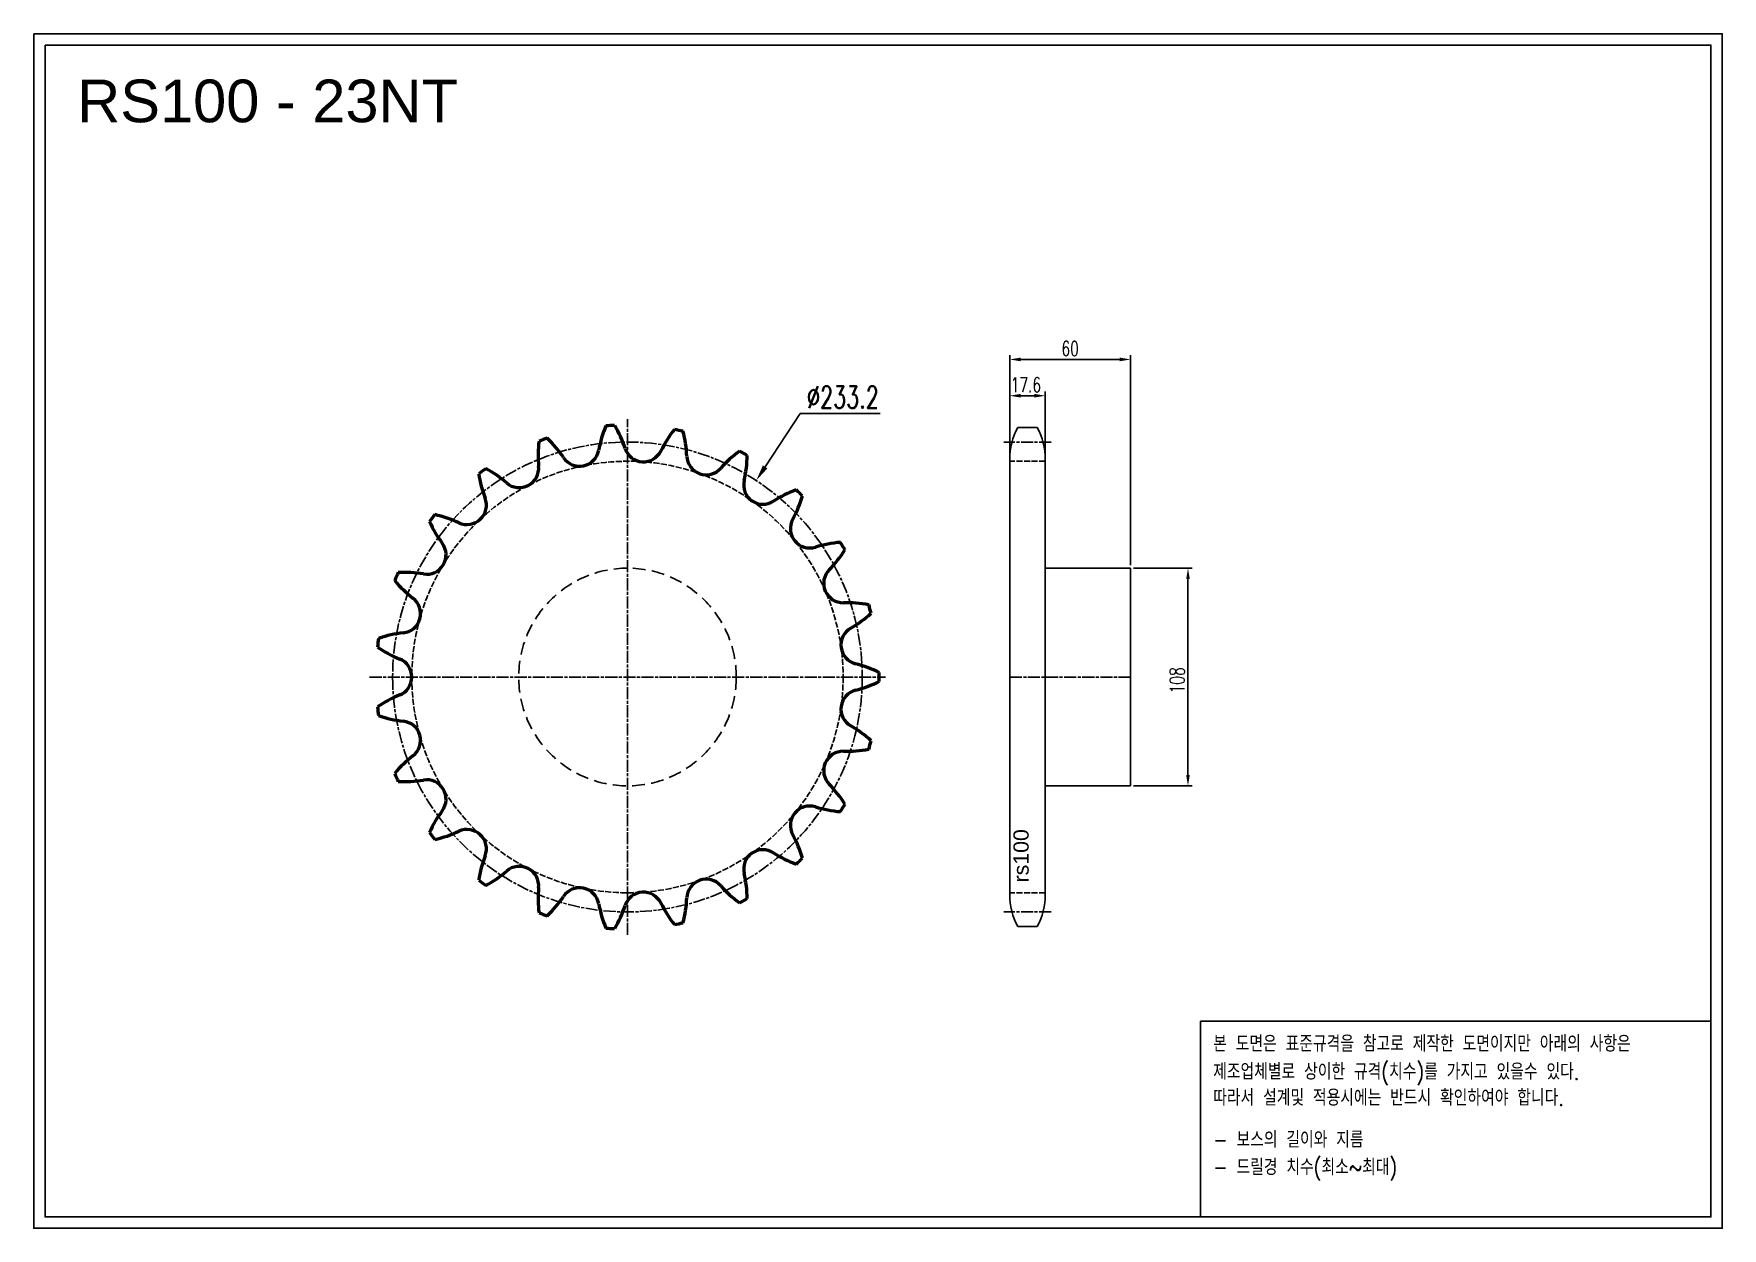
# Model space of a CAD drawing. Header units: millimetres. Extents: x -19022 to -18183, y 16388 to 16981.
import ezdxf

# ---------------------------------------------------------------- set-up
doc = ezdxf.new("R2010")
doc.units = ezdxf.units.MM
for name, pattern in [('AM_ISO02W050', [7.5, 6, -1.5]), ('AM_ISO02W050x2', [3.75, 3, -0.75]), ('AM_ISO08W050', [18, 12, -1.5, 3, -1.5]), ('AM_ISO08W050x2', [9, 6, -0.75, 1.5, -0.75]), ('HIDDEN', [9.525, 6.35, -3.175])]:
    doc.linetypes.add(name, pattern=pattern)
for name, color, linetype, lineweight in [('AM_0N', 7, 'Continuous', 50), ('AM_3N', 6, 'AM_ISO02W050', 25), ('AM_7', 4, 'AM_ISO08W050', 25), ('AM_7N', 4, 'AM_ISO08W050', 25)]:
    doc.layers.add(name, color=color, linetype=linetype, lineweight=lineweight)
doc.layers.add('HL', color=2, linetype='HIDDEN')
doc.layers.add('S-DIM', color=7, linetype='Continuous')
doc.styles.add('HAN', font='ROMANS.shx', dxfattribs={"width": 0.7, "bigfont": 'whgtxt.shx'})
doc.styles.add('HSG', font='SIMPLEX.shx', dxfattribs={"width": 0.7, "bigfont": 'HSG.shx'})
doc.styles.get("Standard").update_dxf_attribs({"font": 'arial.ttf'})
doc.dimstyles.new('APP16', dxfattribs={"dimscale": 3, "dimtxt": 2.4, "dimasz": 1.8, "dimexe": 0.7, "dimexo": 0.5, "dimgap": 0.6, "dimtad": 1, "dimtoh": 1, "dimdec": 1, "dimrnd": 0.01, "dimzin": 9, "dimdsep": 46, "dimtxsty": 'HSG', "dimcen": 0, "dimclrd": 1, "dimclre": 1, "dimclrt": 256, "dimazin": 2, "dimtp": 1, "dimtm": 1, "dimtfac": 0.5, "dimtdec": 1, "dimtofl": 0, "dimtmove": 0, "dimatfit": 3, "dimfxl": 0, "dimtvp": 1, "dimtolj": 2, "dimlwd": -1, "dimlwe": -1, "dimarcsym": 0})
doc.dimstyles.new('APP23', dxfattribs={"dimscale": 4.5, "dimtxt": 2.4, "dimasz": 1.8, "dimexe": 0.7, "dimexo": 0.5, "dimgap": 0.6, "dimtad": 1, "dimtoh": 1, "dimdec": 1, "dimrnd": 0.01, "dimzin": 9, "dimdsep": 46, "dimtxsty": 'HSG', "dimcen": 0, "dimclrd": 1, "dimclre": 1, "dimclrt": 256, "dimazin": 2, "dimtp": 1, "dimtm": 1, "dimtfac": 0.5, "dimtdec": 1, "dimtix": 1, "dimtofl": 0, "dimtmove": 0, "dimatfit": 3, "dimfxl": 0, "dimtvp": 1, "dimtolj": 2, "dimlwd": -1, "dimlwe": -1, "dimarcsym": 0})

# ---------------------------------------------------------------- blocks, each defined once
blk = doc.blocks.new('*D1')
at = {"layer": 'Defpoints', "color": 0, "transparency": 16777216}
for p in [(-18477.18, 16715.83), (-18477.18, 16607.83), (-18448.69, 16607.83)]:
    blk.add_point(p, dxfattribs=at)
at = {"layer": 'S-DIM', "color": 1, "transparency": 16777216}
for p, q in [((-18475.68, 16715.83), (-18446.59, 16715.83)), ((-18448.69, 16710.43), (-18448.69, 16613.23)), ((-18475.68, 16607.83), (-18446.59, 16607.83))]:
    blk.add_line(p, q, dxfattribs=at)
for points in [[(-18449.59, 16710.43), (-18447.79, 16710.43), (-18448.69, 16715.83)], [(-18449.59, 16613.23), (-18447.79, 16613.23), (-18448.69, 16607.83)]]:
    blk.add_solid(points, dxfattribs=at)
at = {"layer": 'S-DIM', "transparency": 16777216, "insert": (-18454.09, 16660.2), "char_height": 7.2, "attachment_point": 5, "rotation": 90, "style": 'HSG'}
blk.add_mtext('\\A2;108', dxfattribs=at)
blk = doc.blocks.new('*D2')
at = {"layer": 'Defpoints', "color": 0, "transparency": 16777216}
for p in [(-18519.58, 16801.41), (-18537.18, 16768.89), (-18519.58, 16768.89)]:
    blk.add_point(p, dxfattribs=at)
at = {"layer": 'S-DIM', "color": 1, "transparency": 16777216}
for p, q in [((-18537.18, 16770.39), (-18537.18, 16803.51)), ((-18531.78, 16801.41), (-18524.98, 16801.41)), ((-18519.58, 16770.39), (-18519.58, 16803.51))]:
    blk.add_line(p, q, dxfattribs=at)
for points in [[(-18531.78, 16802.31), (-18531.78, 16800.51), (-18537.18, 16801.41)], [(-18524.98, 16802.31), (-18524.98, 16800.51), (-18519.58, 16801.41)]]:
    blk.add_solid(points, dxfattribs=at)
at = {"layer": 'S-DIM', "transparency": 16777216, "insert": (-18529.19, 16806.81), "char_height": 7.2, "attachment_point": 5, "style": 'HSG'}
blk.add_mtext('\\A2;17.6', dxfattribs=at)
blk = doc.blocks.new('*D3')
at = {"layer": 'Defpoints', "color": 0, "transparency": 16777216}
for p in [(-18477.18, 16819.41), (-18537.18, 16768.89), (-18477.18, 16715.83)]:
    blk.add_point(p, dxfattribs=at)
at = {"layer": 'S-DIM', "color": 1, "transparency": 16777216}
for p, q in [((-18537.18, 16770.39), (-18537.18, 16821.51)), ((-18531.78, 16819.41), (-18482.58, 16819.41)), ((-18477.18, 16717.33), (-18477.18, 16821.51))]:
    blk.add_line(p, q, dxfattribs=at)
for points in [[(-18531.78, 16820.31), (-18531.78, 16818.51), (-18537.18, 16819.41)], [(-18482.58, 16820.31), (-18482.58, 16818.51), (-18477.18, 16819.41)]]:
    blk.add_solid(points, dxfattribs=at)
at = {"layer": 'S-DIM', "transparency": 16777216, "insert": (-18507.18, 16824.81), "char_height": 7.2, "attachment_point": 5, "style": 'HSG'}
blk.add_mtext('\\A2;60', dxfattribs=at)
blk = doc.blocks.new('*D4')
at = {"layer": 'Defpoints', "color": 0, "transparency": 16777216}
for p in [(-18663.05, 16759.34), (-18790.88, 16564.33)]:
    blk.add_point(p, dxfattribs=at)
at = {"layer": 'S-DIM', "color": 1, "transparency": 16777216}
for p, q in [((-18641.25, 16792.59), (-18658.61, 16766.11)), ((-18601.47, 16792.59), (-18641.25, 16792.59))]:
    blk.add_line(p, q, dxfattribs=at)
blk.add_solid([(-18659.74, 16766.85), (-18657.48, 16765.37), (-18663.05, 16759.34)], dxfattribs=at)
at = {"layer": 'S-DIM', "transparency": 16777216, "insert": (-18620.01, 16800.69), "char_height": 10.8, "attachment_point": 5, "style": 'HSG'}
blk.add_mtext('\\A2;∅233.2', dxfattribs=at)
blk = doc.blocks.new('notice1')
at = {"color": 4}
blk.add_lwpolyline([(-22142.12, 1735.9), (-22053.8, 1735.9), (-22053.8, 1702.07), (-22142.12, 1702.07)], close=True, dxfattribs=at)
at = {"color": 4, "style": 'HAN', "width": 0.8}
for s, p in [('본 도면은 표준규격을 참고로 제작한 도면이지만 아래의 사항은', (-22139.9, 1730.62)), ('제조업체별로 상이한 규격(치수)를 가지고 있을수 있다.', (-22139.9, 1725.78)), ('따라서 설계및 적용시에는 반드시 확인하여야 합니다.', (-22139.9, 1721.28)), ('- 보스의 길이와 지름', (-22139.9, 1714.03)), ('- 드릴경 치수(최소~최대)', (-22139.9, 1709.27))]:
    blk.add_text(s, height=2.7949, dxfattribs=at).set_placement(p)

msp = doc.modelspace()

# ---------------------------------------------------------------- linework, layer by layer
for p, q in [((-18523.56, 16785.66), (-18533.21, 16785.66)), ((-18537.18, 16769.76), (-18537.18, 16553.91)), ((-18519.58, 16769.76), (-18519.58, 16553.91)), ((-18519.58, 16715.83), (-18477.18, 16715.83)), ((-18477.18, 16715.83), (-18477.18, 16607.83)), ((-18477.18, 16607.83), (-18519.58, 16607.83)), ((-18523.56, 16538.01), (-18533.21, 16538.01))]:
    msp.add_line(p, q)
for points in [[(-19021.72, 16981.01), (-18183.46, 16981.01), (-18183.46, 16388.31), (-19021.72, 16388.31)], [(-19016.07, 16975.37), (-18189.11, 16975.37), (-18189.11, 16393.95), (-19016.07, 16393.95)]]:
    msp.add_lwpolyline(points, close=True)
for centre, start, end in [((-18503.38, 16769.76), 151.93881, 180), ((-18553.38, 16769.76), 0, 28.06119), ((-18503.38, 16553.91), 180, 208.06119), ((-18553.38, 16553.91), 331.93881, 0)]:
    msp.add_arc(centre, 33.8, start, end)
at = {"layer": 'AM_0N'}
for centre, radius, start, end in [((-18685, 16764.23), 57.15, 157.17519, 169.78261), ((-18726.97, 16661.83), 125.02, 92.91522, 94.91086), ((-18782.49, 16757.56), 57.15, 18.04348, 30.6509), ((-18658.93, 16749.11), 57.15, 141.52301, 154.13043), ((-18726.97, 16661.83), 125.02, 77.26305, 79.25869), ((-18754.61, 16768.99), 57.15, 2.3913, 14.99873), ((-18714.18, 16771.76), 57.15, 172.82736, 185.43478), ((-18726.97, 16661.83), 125.02, 108.5674, 110.56304), ((-18806.26, 16739.03), 57.15, 33.69565, 46.30308), ((-18750.71, 16776.07), 9.62, 213.69565, 349.78261), ((-18719.01, 16778.24), 9.62, 198.04348, 334.13043), ((-18637.9, 16727.52), 57.15, 125.87084, 138.47826), ((-18726.97, 16661.83), 125.02, 61.61087, 63.60652), ((-18726.97, 16661.83), 125.02, 124.21957, 126.21521), ((-18824.15, 16714.78), 57.15, 49.34783, 61.95525), ((-18780.65, 16765.43), 9.62, 229.34783, 5.43478), ((-18687.89, 16771.78), 9.62, 182.3913, 318.47826), ((-18724.67, 16772.47), 57.15, 346.73913, 359.34655), ((-18744.31, 16771.13), 57.15, 188.47953, 201.08696), ((-18659.68, 16757.16), 9.62, 166.73913, 302.82609), ((-18806.61, 16747.11), 9.62, 245, 21.08696), ((-18623.49, 16701.05), 57.15, 110.21866, 122.82609), ((-18694.91, 16767.75), 57.15, 331.08696, 343.69438), ((-18726.97, 16661.83), 125.02, 45.9587, 47.95434), ((-18726.97, 16661.83), 125.02, 139.87174, 141.86739), ((-18834.83, 16686.59), 57.15, 65, 77.60742), ((-18636.46, 16735.47), 9.62, 151.08696, 287.17391), ((-18773.15, 16762.4), 57.15, 204.13171, 216.73913), ((-18826.66, 16722.46), 9.62, 260.65217, 36.73913), ((-18616.74, 16671.68), 57.15, 94.56649, 107.17391), ((-18667.52, 16755.17), 57.15, 315.43478, 328.04221), ((-18726.97, 16661.83), 125.02, 30.30653, 32.30217), ((-18619.95, 16708.32), 9.62, 135.43478, 271.52174), ((-18726.97, 16661.83), 125.02, 155.52392, 157.51956), ((-18798.57, 16746.21), 57.15, 219.78388, 232.3913), ((-18837.51, 16656.58), 57.15, 80.65217, 93.2596), ((-18839.32, 16693.31), 9.62, 276.30435, 52.3913), ((-18618.17, 16641.57), 57.15, 78.91432, 91.52174), ((-18644.54, 16735.67), 57.15, 299.78261, 312.39003), ((-18726.97, 16661.83), 125.02, 14.65435, 16.64999), ((-18831.99, 16626.95), 57.15, 96.30435, 108.91177), ((-18611.37, 16677.72), 9.62, 119.78261, 255.86957), ((-18726.97, 16661.83), 125.02, 171.17609, 173.17173), ((-18818.68, 16723.76), 57.15, 235.43606, 248.04348), ((-18843.65, 16661.83), 9.62, 291.95652, 68.04348), ((-18627.68, 16612.97), 57.15, 63.26214, 75.86957), ((-18627.68, 16710.7), 57.15, 284.13043, 296.73786), ((-18726.97, 16661.83), 125.02, 359.00218, 0.99782), ((-18818.68, 16599.91), 57.15, 111.95652, 124.56394), ((-18611.37, 16645.95), 9.62, 104.13043, 240.21739), ((-18726.97, 16661.83), 125.02, 186.82827, 188.82391), ((-18831.99, 16696.72), 57.15, 251.08823, 263.69565), ((-18839.32, 16630.35), 9.62, 307.6087, 83.69565), ((-18644.54, 16588), 57.15, 47.60997, 60.21739), ((-18798.57, 16577.46), 57.15, 127.6087, 140.21612), ((-18619.95, 16615.35), 9.62, 88.47826, 224.56522), ((-18618.17, 16682.1), 57.15, 268.47826, 281.08568), ((-18726.97, 16661.83), 125.02, 343.35001, 345.34565), ((-18726.97, 16661.83), 125.02, 202.48044, 204.47608), ((-18837.51, 16667.09), 57.15, 266.7404, 279.34783), ((-18826.66, 16601.21), 9.62, 323.26087, 99.34783), ((-18667.52, 16568.49), 57.15, 31.95779, 44.56522), ((-18636.46, 16588.2), 9.62, 72.82609, 208.91304), ((-18726.97, 16661.83), 125.02, 327.69783, 329.69347), ((-18773.15, 16561.27), 57.15, 143.26087, 155.86829), ((-18616.74, 16651.99), 57.15, 252.82609, 265.43351), ((-18726.97, 16661.83), 125.02, 218.13261, 220.12826), ((-18834.83, 16637.07), 57.15, 282.39258, 295), ((-18806.61, 16576.56), 9.62, 338.91304, 115), ((-18694.91, 16555.92), 57.15, 16.30562, 28.91304), ((-18744.31, 16552.54), 57.15, 158.91304, 171.52047), ((-18659.68, 16566.51), 9.62, 57.17391, 193.26087), ((-18623.49, 16622.62), 57.15, 237.17391, 249.78134), ((-18824.15, 16608.89), 57.15, 298.04475, 310.65217), ((-18780.65, 16558.24), 9.62, 354.56522, 130.65217), ((-18724.67, 16551.19), 57.15, 0.65345, 13.26087), ((-18726.97, 16661.83), 125.02, 312.04566, 314.0413), ((-18726.97, 16661.83), 125.02, 233.78479, 235.78043), ((-18714.18, 16551.91), 57.15, 174.56522, 187.17264), ((-18750.71, 16547.59), 9.62, 10.21739, 146.30435), ((-18687.89, 16551.89), 9.62, 41.52174, 177.6087), ((-18637.9, 16596.15), 57.15, 221.52174, 234.12916), ((-18806.26, 16584.64), 57.15, 313.69692, 326.30435), ((-18685, 16559.44), 57.15, 190.21739, 202.82481), ((-18782.49, 16566.11), 57.15, 329.3491, 341.95652), ((-18719.01, 16545.43), 9.62, 25.86957, 161.95652), ((-18658.93, 16574.56), 57.15, 205.86957, 218.47699), ((-18754.61, 16554.68), 57.15, 345.00127, 357.6087), ((-18726.97, 16661.83), 125.02, 296.39348, 298.38913), ((-18726.97, 16661.83), 125.02, 249.43696, 251.4326), ((-18726.97, 16661.83), 125.02, 280.74131, 282.73695), ((-18726.97, 16661.83), 125.02, 265.08914, 267.08478)]:
    msp.add_arc(centre, radius, start, end, dxfattribs=at)
at = {"layer": 'AM_3N', "linetype": 'AM_ISO02W050x2'}
for p, q in [((-18519.58, 16768.89), (-18537.18, 16768.89)), ((-18519.58, 16554.77), (-18537.18, 16554.77))]:
    msp.add_line(p, q, dxfattribs=at)
msp.add_circle((-18726.97, 16661.83), 107.06, dxfattribs=at)
at = {"layer": 'AM_7', "linetype": 'AM_ISO08W050x2'}
for p, q in [((-18516.58, 16778.42), (-18540.18, 16778.42)), ((-18537.18, 16661.83), (-18477.18, 16661.83)), ((-18516.58, 16545.25), (-18540.18, 16545.25))]:
    msp.add_line(p, q, dxfattribs=at)
msp.add_circle((-18726.97, 16661.83), 116.59, dxfattribs=at)
at = {"layer": 'AM_7N', "linetype": 'AM_ISO08W050x2'}
for p, q in [((-18726.97, 16533.81), (-18726.97, 16789.86)), ((-18854.99, 16661.83), (-18598.94, 16661.83))]:
    msp.add_line(p, q, dxfattribs=at)
at = {"layer": 'HL'}
msp.add_circle((-18726.97, 16661.83), 54, dxfattribs=at)

# ---------------------------------------------------------------- block references
at = {"xscale": 2.869411184639999, "yscale": 2.869411184639999, "zscale": 2.869411184639999}
msp.add_blockref('notice1', (45092.3, 11510.02), dxfattribs=at)

# ---------------------------------------------------------------- texts
msp.add_text('RS100 - 23NT', height=21.168).set_placement((-19000.13, 16937.12))
at = {"insert": (-18535.36, 16559.9), "char_height": 7.56, "width": 32.5046, "attachment_point": 1, "rotation": 90}
msp.add_mtext('rs100', dxfattribs=at)

# ---------------------------------------------------------------- dimensions: what is measured, and where the dimension line sits
at = {"layer": 'S-DIM'}
dim = msp.add_linear_dim(base=(-18477.18, 16819.41), p1=(-18537.18, 16768.89), p2=(-18477.18, 16715.83), dimstyle='APP16', dxfattribs=at)
dim.commit()
dim.dimension.update_dxf_attribs({"geometry": '*D3', "text_midpoint": (-18507.18, 16824.81)})
dim = msp.add_diameter_dim_2p(p1=(-18790.88, 16564.33), p2=(-18663.05, 16759.34), dimstyle='APP23', dxfattribs=at)
dim.commit()
dim.dimension.update_dxf_attribs({"geometry": '*D4', "text_midpoint": (-18620.01, 16792.59), "dimtype": 131})
dim = msp.add_linear_dim(base=(-18519.58, 16801.41), p1=(-18537.18, 16768.89), p2=(-18519.58, 16768.89), dimstyle='APP16', dxfattribs=at)
dim.commit()
dim.dimension.update_dxf_attribs({"geometry": '*D2', "text_midpoint": (-18529.19, 16801.41), "dimtype": 128})
dim = msp.add_linear_dim(base=(-18448.69, 16607.83), p1=(-18477.18, 16715.83), p2=(-18477.18, 16607.83), angle=90, dimstyle='APP16', dxfattribs=at)
dim.commit()
dim.dimension.update_dxf_attribs({"geometry": '*D1', "text_midpoint": (-18448.69, 16660.2), "dimtype": 128})

doc.saveas('drawing.dxf')
